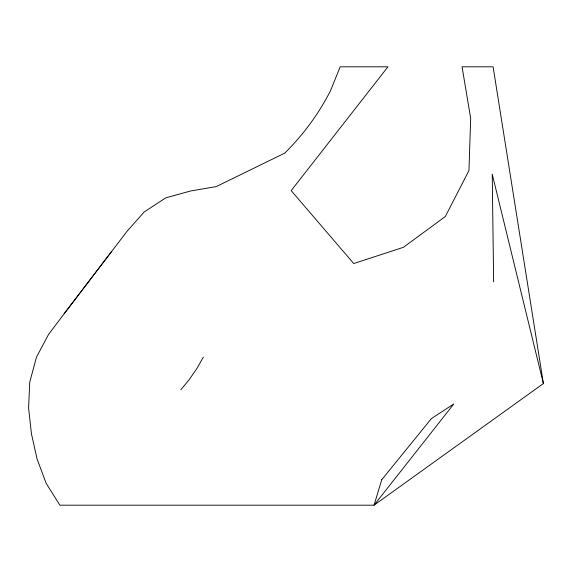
<?xml version="1.0" encoding="UTF-8"?>
<svg xmlns="http://www.w3.org/2000/svg" width="572" height="572" viewBox="0 0 572 572"><rect width="100%" height="100%" fill="white"/><g stroke="black" fill="none" stroke-linecap="round" stroke-linejoin="round"><path stroke-width="0.86" d="M203.325 357.157L196.789 368.647L189.289 379.536L180.866 389.725M64.178 313.721L48.584 334.398L36.444 357.228L29.737 382.182L28.6 408.036L31.439 433.769L37.094 459.037L46.146 483.283L59.86 505.19L374.045 505.19L543.4 383.54L493.107 66.81L462.054 66.81L470.684 118.361L468.954 170.535L445.323 216.523L403.396 247.326L353.732 263.549L291.184 190.633L387.945 66.81L340.183 66.81L330.473 90.805A242.95 242.95 0 0 1 284.677 153.174L216.187 186.608L190.648 190.977L165.744 197.855L144.201 211.962L127.027 231.31L64.178 313.721L111.283 251.887M543.4 383.54L492.235 174.188L493.65 281.903M381.767 479.708L374.045 505.19L453.818 403.961L431.46 418.525L381.767 479.708"/></g></svg>
